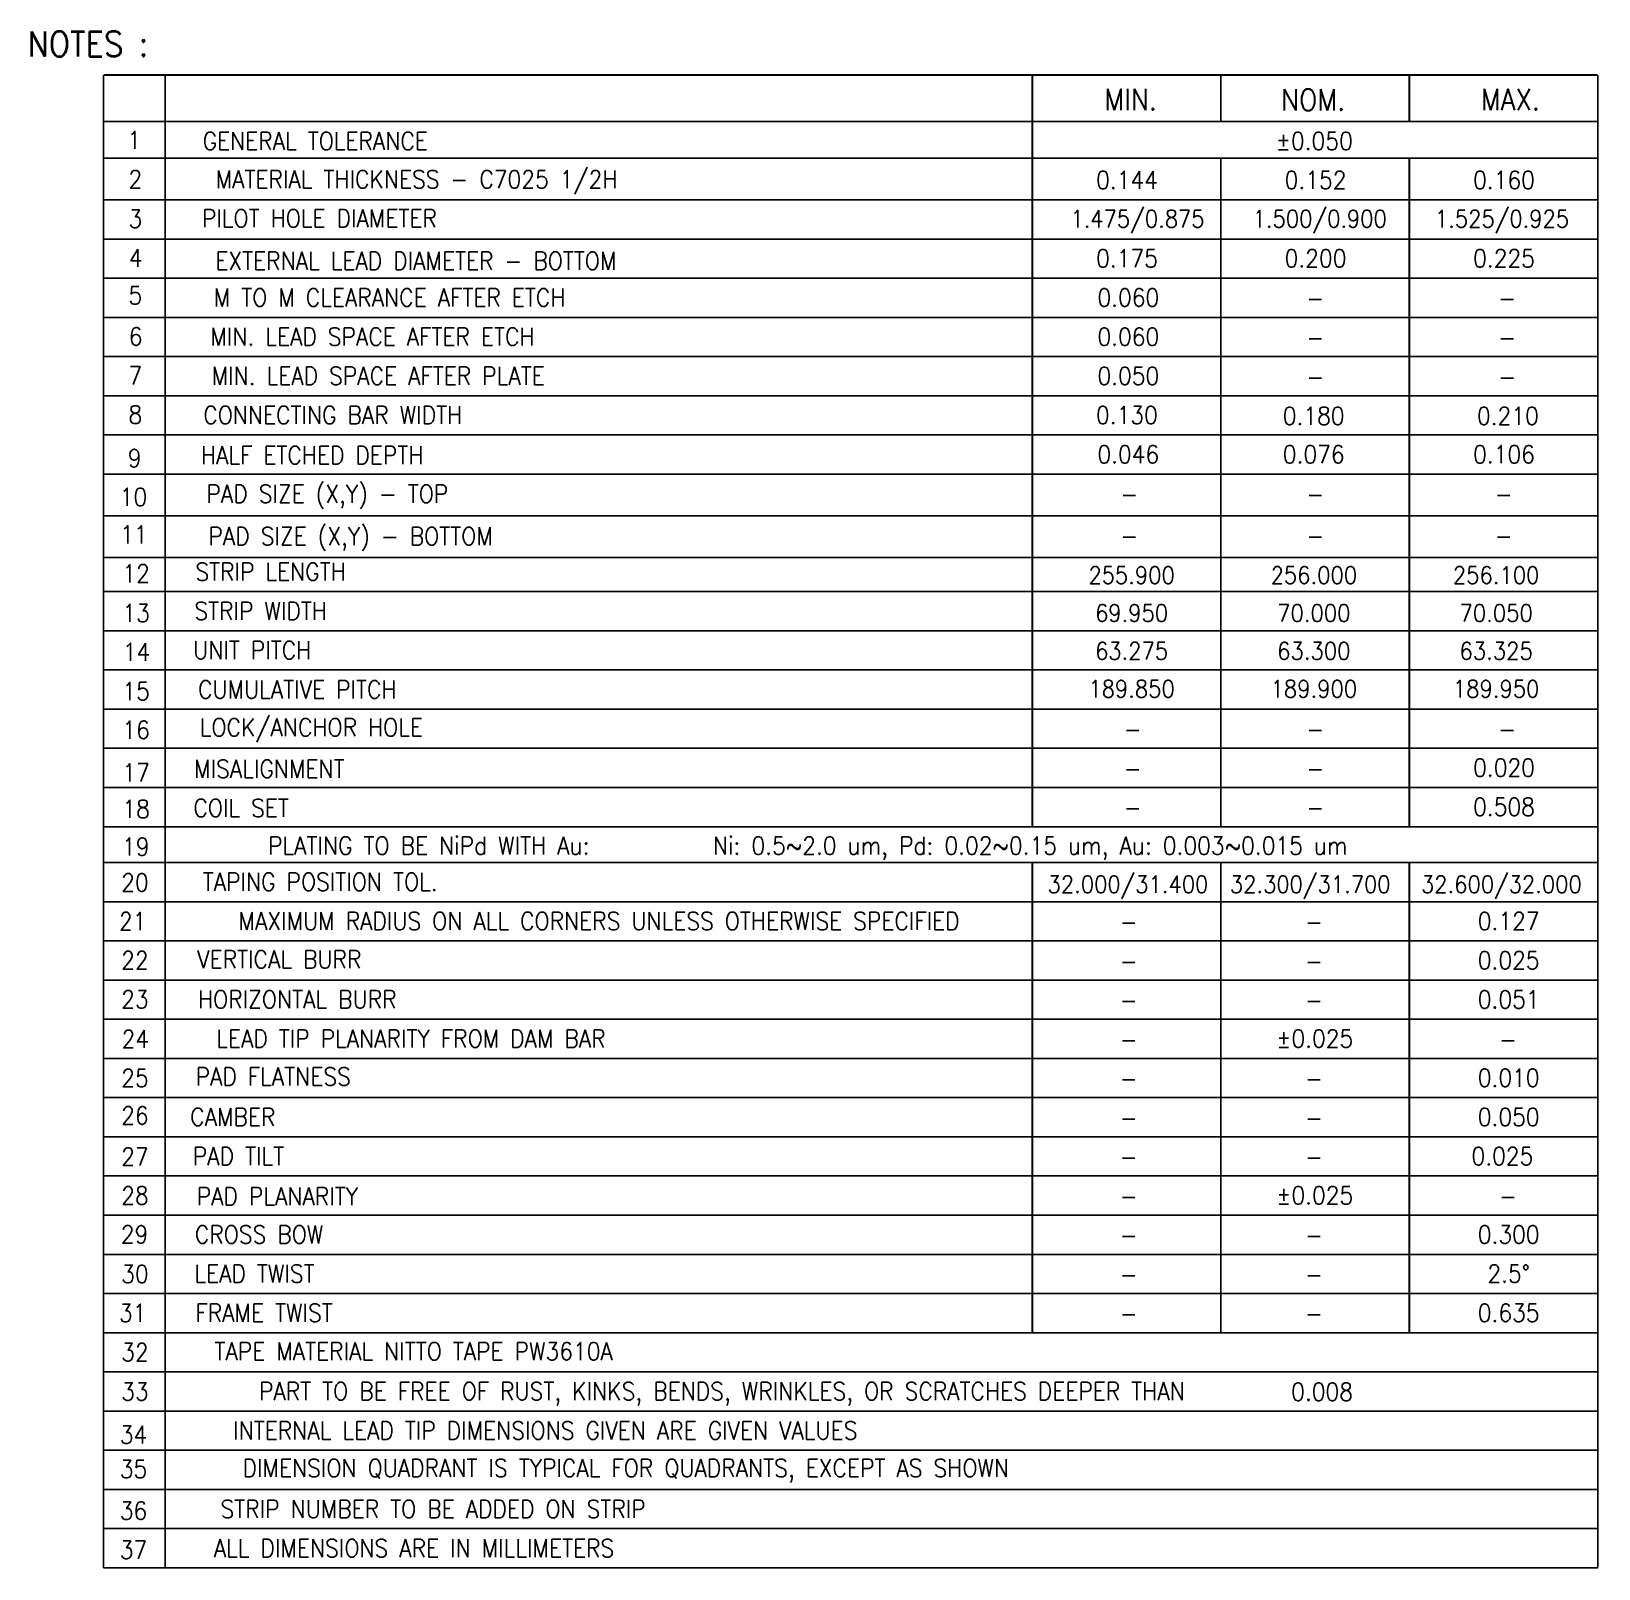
# Model space of a CAD drawing. Header units: millimetres. Extents: x 437.64 to 442.95, y 108.63 to 113.84.
import ezdxf
from ezdxf.enums import TextEntityAlignment as Align

# ---------------------------------------------------------------- set-up
doc = ezdxf.new("R2010")
doc.units = ezdxf.units.MM
doc.header["$LTSCALE"] = 0.5
doc.layers.add('NOTE', color=7, linetype='Continuous')
doc.layers.add('TB', color=7, linetype='Continuous')
doc.styles.add('ROMANS', font='romans.shx', dxfattribs={"bigfont": 'AllInOneBig.shx'})

msp = doc.modelspace()

# ---------------------------------------------------------------- linework, layer by layer
at = {"layer": 'NOTE', "color": 7}
for p, q in [((437.8847, 113.691), (437.8847, 112.34)), ((437.8847, 112.34), (437.8847, 108.6375)), ((437.8847, 108.6375), (442.9439, 108.6375))]:
    msp.add_line(p, q, dxfattribs=at)
at = {"layer": 'NOTE', "color": 3}
for p, q in [((438.0928, 112.34), (438.0928, 113.691)), ((437.8847, 113.5337), (442.9439, 113.5337)), ((437.8847, 113.4099), (442.9439, 113.4099)), ((437.8847, 113.2684), (442.9439, 113.2684)), ((437.8847, 113.1358), (442.9439, 113.1358)), ((437.8847, 113.0032), (442.9439, 113.0032)), ((437.8847, 112.8705), (442.9439, 112.8705)), ((437.8847, 112.7379), (442.9439, 112.7379)), ((437.8847, 112.6053), (442.9439, 112.6053)), ((437.8847, 112.4726), (442.9439, 112.4726)), ((437.8847, 112.34), (442.9439, 112.34)), ((437.8847, 112.34), (442.9439, 112.34)), ((438.0928, 108.6375), (438.0928, 112.34)), ((437.8847, 112.1985), (442.9439, 112.1985)), ((437.8847, 112.0571), (442.9439, 112.0571)), ((437.8847, 111.9421), (442.9439, 111.9421)), ((437.8847, 111.8095), (442.9439, 111.8095)), ((437.8847, 111.6768), (442.9439, 111.6768)), ((437.8847, 111.5442), (442.9439, 111.5442)), ((437.8847, 111.4116), (442.9439, 111.4116)), ((437.8847, 111.2789), (442.9439, 111.2789)), ((437.8847, 111.1463), (442.9439, 111.1463)), ((437.8847, 111.0249), (442.9439, 111.0249)), ((437.8847, 110.8922), (442.9439, 110.8922)), ((437.8847, 110.7596), (442.9439, 110.7596)), ((437.8847, 110.627), (442.9439, 110.627)), ((437.8847, 110.4943), (442.9439, 110.4943)), ((437.8847, 110.3617), (442.9439, 110.3617)), ((437.8847, 110.2291), (442.9439, 110.2291)), ((437.8847, 110.0964), (442.9439, 110.0964)), ((437.8847, 109.9638), (442.9439, 109.9638)), ((437.8847, 109.8312), (442.9439, 109.8312)), ((437.8847, 109.6985), (442.9439, 109.6985)), ((437.8847, 109.5659), (442.9439, 109.5659)), ((437.8847, 109.4333), (442.9439, 109.4333)), ((437.8847, 109.4333), (442.9439, 109.4333)), ((437.8847, 109.3006), (442.9439, 109.3006)), ((437.8847, 109.168), (442.9439, 109.168)), ((437.8847, 109.0354), (442.9439, 109.0354)), ((437.8847, 108.9027), (442.9439, 108.9027)), ((437.8847, 108.7701), (442.9439, 108.7701))]:
    msp.add_line(p, q, dxfattribs=at)
at = {"layer": 'NOTE', "color": 7, "const_width": 0.00603}
for points in [[(437.8847, 113.691), (442.9439, 113.691)], [(441.0292, 112.34), (441.0292, 113.691)], [(441.6675, 113.5337), (441.6675, 113.691)], [(442.3057, 113.5337), (442.3057, 113.691)], [(442.9439, 112.34), (442.9439, 113.691)], [(441.6675, 112.34), (441.6675, 113.4099)], [(442.3057, 112.34), (442.3057, 113.4099)], [(441.0292, 111.1463), (441.0292, 112.34)], [(441.6675, 111.1463), (441.6675, 112.34)], [(442.3057, 111.1463), (442.3057, 112.34)], [(442.9439, 108.6375), (442.9439, 112.34)], [(441.0292, 109.4333), (441.0292, 111.0249)], [(441.6675, 109.4333), (441.6675, 111.0249)], [(442.3057, 109.4333), (442.3057, 111.0249)]]:
    msp.add_lwpolyline(points, dxfattribs=at)

# ---------------------------------------------------------------- texts
at = {"layer": 'NOTE', "color": 7, "style": 'ROMANS', "width": 0.9}
for s, height, p in [('NOTES :', 0.08496, (437.8318, 113.7964)), ('MIN.', 0.07235, (441.3625, 113.6079)), ('NOM.', 0.07235, (441.9803, 113.6072)), ('MAX.', 0.07235, (442.6481, 113.6085))]:
    msp.add_text(s, height=height, dxfattribs=at).set_placement(p, align=Align.MIDDLE)
at = {"layer": 'NOTE', "color": 3, "style": 'ROMANS', "width": 0.9}
for s, height, p in [('1', 0.0603, (437.9884, 113.4708)), ('GENERAL TOLERANCE ', 0.060288, (438.6201, 113.4676)), ('%%P0.050', 0.06029, (441.9842, 113.4675)), ('2', 0.0603, (437.9923, 113.3381)), ('MATERIAL THICKNESS - C7025 1/2H', 0.060288, (438.9444, 113.3337)), ('0.144', 0.06029, (441.3501, 113.3356)), ('0.152', 0.06029, (441.9883, 113.3356)), ('0.160', 0.06029, (442.6265, 113.3356)), ('3', 0.0603, (437.9923, 113.204)), ('PILOT HOLE DIAMETER', 0.060288, (438.6155, 113.2059)), ('4', 0.0603, (437.9935, 113.0719)), ('EXTERNAL LEAD DIAMETER - BOTTOM', 0.060288, (438.9423, 113.0618)), ('0.175', 0.06029, (441.3501, 113.0703)), ('0.200', 0.06029, (441.9883, 113.0703)), ('0.225', 0.06029, (442.6265, 113.0703)), ('5', 0.0603, (437.9923, 112.9452)), ('M TO M CLEARANCE AFTER ETCH', 0.060288, (438.8532, 112.9379)), ('0.060', 0.06029, (441.3543, 112.9377)), ('-', 0.0603, (441.9871, 112.9349)), ('-', 0.0603, (442.6371, 112.9349)), ('6', 0.0603, (437.9935, 112.8057)), ('MIN. LEAD SPACE AFTER ETCH', 0.060288, (438.7951, 112.8052)), ('0.060', 0.06029, (441.3543, 112.805)), ('-', 0.0603, (441.9871, 112.8022)), ('-', 0.0603, (442.6371, 112.8022)), ('7', 0.0603, (437.9923, 112.674)), ('MIN. LEAD SPACE AFTER PLATE', 0.060288, (438.8145, 112.6726)), ('0.050', 0.06029, (441.3543, 112.6724)), ('-', 0.0603, (441.9871, 112.6696)), ('-', 0.0603, (442.6371, 112.6696)), ('8', 0.0603, (437.9923, 112.5413)), ('CONNECTING BAR WIDTH', 0.060288, (438.6607, 112.5399)), ('0.130', 0.06029, (441.3494, 112.5398)), ('0.180', 0.06029, (441.982, 112.537)), ('0.210', 0.06029, (442.6395, 112.537)), ('HALF ETCHED DEPTH', 0.060288, (438.591, 112.4039)), ('0.046', 0.06029, (441.3542, 112.4071)), ('0.076', 0.06029, (441.9822, 112.4071)), ('0.106', 0.06029, (442.6265, 112.4071)), ('PAD SIZE (X,Y) - TOP', 0.060288, (438.6425, 112.2688)), ('-', 0.0603, (441.3577, 112.272)), ('-', 0.0603, (441.9875, 112.272)), ('-', 0.0603, (442.6257, 112.272)), ('11', 0.06029, (437.9872, 112.1356)), ('PAD SIZE (X,Y) - BOTTOM', 0.060288, (438.7214, 112.1257)), ('-', 0.0603, (441.3577, 112.1306)), ('-', 0.0603, (441.9875, 112.1306)), ('-', 0.0603, (442.6257, 112.1306)), ('12', 0.06029, (437.9949, 112.0037)), ('STRIP LENGTH', 0.060288, (438.4501, 112.0094)), ('13', 0.06029, (437.9949, 111.8696)), ('STRIP WIDTH', 0.060288, (438.4166, 111.8768)), ('14', 0.06029, (437.9962, 111.7377)), ('UNIT PITCH', 0.06029, (438.3881, 111.7441)), ('15', 0.06029, (437.9949, 111.605)), ('CUMULATIVE PITCH', 0.060288, (438.5406, 111.611)), ('16', 0.06029, (437.9949, 111.474)), ('LOCK/ANCHOR HOLE', 0.060288, (438.5884, 111.4783)), ('-', 0.0603, (441.3688, 111.4759)), ('-', 0.0603, (441.9871, 111.4759)), ('-', 0.0603, (442.6371, 111.4759)), ('17', 0.06029, (437.9949, 111.33)), ('MISALIGNMENT', 0.060288, (438.4463, 111.3421)), ('-', 0.0603, (441.3688, 111.3432)), ('-', 0.0603, (441.9871, 111.3432)), ('0.020', 0.06029, (442.6265, 111.3461)), ('18', 0.06029, (437.9949, 111.2063)), ('COIL SET', 0.06029, (438.3507, 111.2097)), ('0.508', 0.06029, (442.6265, 111.2134)), ('-', 0.0603, (441.3688, 111.2106)), ('-', 0.0603, (441.9871, 111.2106)), ('19', 0.06029, (437.9936, 111.0785)), ('PLATING TO BE NiPd WITH Au:        Ni: 0.5~2.0 um, Pd: 0.02~0.15 um, Au: 0.003~0.015 um', 0.060288, (440.2691, 111.0745)), ('20', 0.06029, (437.991, 110.9574)), ('TAPING POSITION TOL.', 0.060288, (438.6181, 110.9596)), ('21', 0.06029, (437.9833, 110.8263)), ('MAXIMUM RADIUS ON ALL CORNERS UNLESS OTHERWISE SPECIFIED', 0.060288, (439.5625, 110.8269)), ('-', 0.0603, (441.3556, 110.8239)), ('-', 0.0603, (441.9832, 110.8239)), ('0.127', 0.06029, (442.6422, 110.8268)), ('22', 0.06029, (437.991, 110.6943)), ('VERTICAL BURR', 0.060288, (438.4798, 110.6971)), ('0.025', 0.06029, (442.6422, 110.6941)), ('-', 0.0603, (441.3556, 110.6913)), ('-', 0.0603, (441.9832, 110.6913)), ('23', 0.06029, (437.991, 110.5617)), ('HORIZONTAL BURR', 0.060288, (438.5406, 110.5617)), ('-', 0.0603, (441.3556, 110.5587)), ('-', 0.0603, (441.9832, 110.5587)), ('0.051', 0.06029, (442.6422, 110.5615)), ('24', 0.06029, (437.9923, 110.4276)), ('LEAD TIP PLANARITY FROM DAM BAR', 0.060288, (438.9255, 110.429)), ('-', 0.0603, (441.3556, 110.426)), ('-', 0.0603, (442.6398, 110.426)), ('PAD FLATNESS', 0.060288, (438.4592, 110.3004)), ('25', 0.06029, (437.991, 110.2954)), ('-', 0.0603, (441.3556, 110.2934)), ('-', 0.0603, (441.9832, 110.2934)), ('0.010', 0.06029, (442.6422, 110.2962)), ('26', 0.06029, (437.991, 110.1688)), ('CAMBER', 0.06029, (438.3223, 110.1638)), ('-', 0.0603, (441.3556, 110.1608)), ('-', 0.0603, (441.9832, 110.1608)), ('27', 0.06029, (437.991, 110.0292)), ('PAD TILT', 0.06029, (438.3416, 110.0311)), ('-', 0.0603, (441.3556, 110.0281)), ('-', 0.0603, (441.9832, 110.0281)), ('28', 0.06029, (437.991, 109.8975)), ('PAD PLANARITY', 0.060288, (438.4734, 109.895)), ('-', 0.0603, (441.3556, 109.8955)), ('-', 0.0603, (442.6398, 109.8955)), ('29', 0.06029, (437.9897, 109.766)), ('CROSS BOW', 0.06029, (438.4114, 109.7659)), ('-', 0.0603, (441.3556, 109.7629)), ('-', 0.0603, (441.9832, 109.7629)), ('0.300', 0.06029, (442.6422, 109.7657)), ('30', 0.06029, (437.991, 109.6319)), ('LEAD TWIST', 0.06029, (438.3959, 109.6332)), ('2.5%%d', 0.06029, (442.6422, 109.6331)), ('-', 0.0603, (441.3556, 109.6302)), ('-', 0.0603, (441.9832, 109.6302)), ('31', 0.06029, (437.9833, 109.5)), ('FRAME TWIST', 0.060288, (438.4282, 109.5006)), ('-', 0.0603, (441.3556, 109.4976)), ('-', 0.0603, (441.9832, 109.4976)), ('0.635', 0.06029, (442.6422, 109.5004)), ('32', 0.06029, (437.991, 109.3672)), ('TAPE MATERIAL NITTO TAPE PW3610A', 0.060288, (438.9346, 109.3704)), ('33', 0.06029, (437.991, 109.2339)), ('PART TO BE FREE OF RUST, KINKS, BENDS, WRINKLES, OR SCRATCHES DEEPER THAN', 0.060288, (439.9784, 109.226)), ('0.008', 0.06029, (442.0105, 109.2332)), ('INTERNAL LEAD TIP DIMENSIONS GIVEN ARE GIVEN VALUES', 0.060288, (439.3803, 109.1021)), ('DIMENSION QUADRANT IS TYPICAL FOR QUADRANTS, EXCEPT AS SHOWN', 0.060288, (439.653, 108.9659)), ('STRIP NUMBER TO BE ADDED ON STRIP', 0.060288, (439.0005, 108.8364)), ('ALL DIMENSIONS ARE IN MILLIMETERS', 0.060288, (438.9359, 108.7038))]:
    msp.add_text(s, height=height, dxfattribs=at).set_placement(p, align=Align.MIDDLE)
for s, height, p in [('9', 0.0603, (437.9664, 112.364)), ('10', 0.06029, (437.9394, 112.2325)), ('34', 0.06029, (437.9394, 109.0576)), ('35', 0.06029, (437.9394, 108.9414)), ('36', 0.06029, (437.9394, 108.8005)), ('37', 0.06029, (437.9394, 108.6679))]:
    msp.add_text(s, height=height, dxfattribs=at).set_placement(p)
at = {"layer": 'NOTE', "color": 1, "style": 'ROMANS', "width": 0.9}
for s, p in [('%%P0.025', (441.9856, 110.4289)), ('0.050', (442.6422, 110.1636)), ('0.025', (442.6211, 110.031)), ('%%P0.025', (441.9856, 109.8983))]:
    msp.add_text(s, height=0.06029, dxfattribs=at).set_placement(p, align=Align.MIDDLE)
at = {"layer": 'TB', "color": 3, "style": 'ROMANS', "width": 0.9}
for s, height, p in [('1.475/0.875', 0.058302, (441.3854, 113.2002)), ('1.500/0.900', 0.058302, (442.0026, 113.2002)), ('1.525/0.925', 0.058302, (442.6198, 113.2002)), ('255.900', 0.0583, (441.3654, 111.9979)), ('256.000', 0.0583, (441.9826, 111.9979)), ('256.100', 0.0583, (442.5998, 111.9979)), ('69.950', 0.0583, (441.3654, 111.8696)), ('70.000', 0.0583, (441.9826, 111.8696)), ('70.050', 0.0583, (442.5998, 111.8696)), ('63.275', 0.0583, (441.3654, 111.7413)), ('63.300', 0.0583, (441.9826, 111.7413)), ('63.325', 0.0583, (442.5998, 111.7413)), ('189.850', 0.0583, (441.3654, 111.6131)), ('189.900', 0.0583, (441.9826, 111.6131)), ('189.950', 0.0583, (442.5998, 111.6131)), ('32.000/31.400', 0.058302, (441.3531, 110.947)), ('32.300/31.700', 0.058302, (441.9703, 110.947)), ('32.600/32.000', 0.058302, (442.6176, 110.947))]:
    msp.add_text(s, height=height, dxfattribs=at).set_placement(p, align=Align.MIDDLE)

doc.saveas('drawing.dxf')
